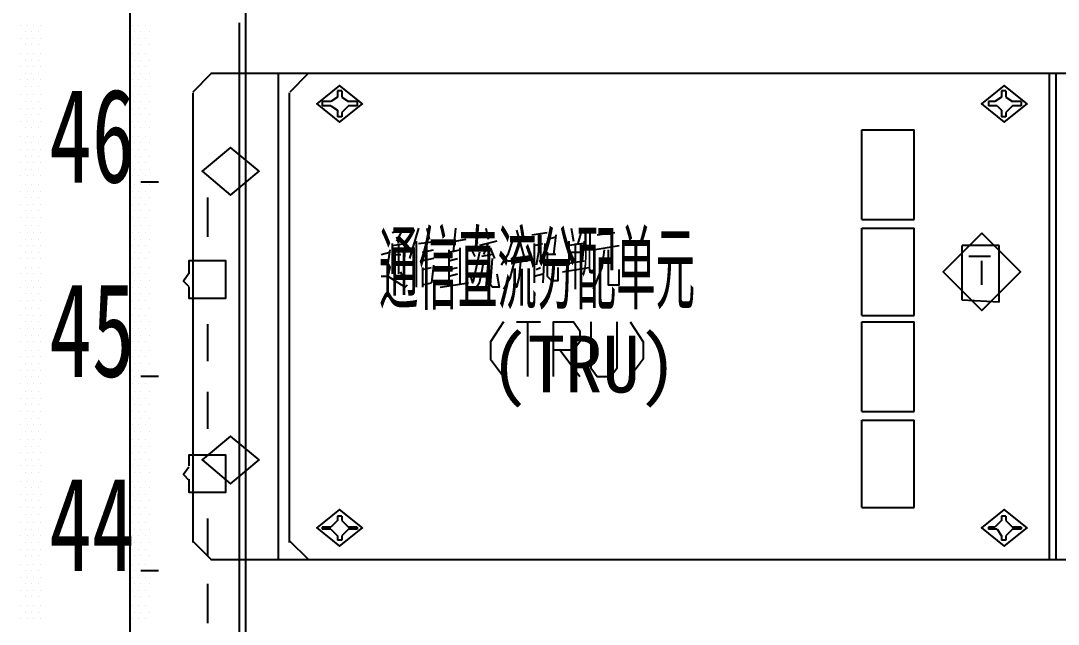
# Model space of a CAD drawing. Header units: metres. Extents: x 17 to 1264, y 17 to 859.
# Drawn here: x 242.1 to 310.5, y 674.1 to 714 of the extents above; entities that cross this region are included whole.
import ezdxf

# ---------------------------------------------------------------- set-up
doc = ezdxf.new("R2010")
doc.units = ezdxf.units.M
for name, color, linetype in [('LINES', 7, 'Continuous'), ('POLYLINES', 4, 'Continuous'), ('TEXTS', 3, 'Continuous')]:
    doc.layers.add(name, color=color, linetype=linetype)

msp = doc.modelspace()

# ---------------------------------------------------------------- linework, layer by layer
at = {"layer": 'LINES'}
for p, q in [((256.89, 128.74), (256.89, 731.23)), ((242.06, 713.66), (242.06, 713.66)), ((242.49, 713.66), (242.49, 713.66)), ((242.92, 713.66), (242.92, 713.66)), ((243.35, 713.66), (243.35, 713.66)), ((249.4, 713.66), (249.4, 713.66)), ((249.83, 713.66), (249.83, 713.66)), ((250.27, 713.66), (250.27, 713.66)), ((242.06, 712.8), (242.06, 712.8)), ((242.35, 713.23), (242.35, 713.23)), ((242.49, 712.8), (242.49, 712.8)), ((242.78, 713.23), (242.78, 713.23)), ((242.92, 712.8), (242.92, 712.8)), ((243.21, 713.23), (243.21, 713.23)), ((243.35, 712.8), (243.35, 712.8)), ((249.4, 712.8), (249.4, 712.8)), ((249.55, 713.23), (249.55, 713.23)), ((249.83, 712.8), (249.83, 712.8)), ((249.98, 713.23), (249.98, 713.23)), ((250.27, 712.8), (250.27, 712.8)), ((250.55, 713.23), (250.55, 713.23)), ((242.35, 712.37), (242.35, 712.37)), ((242.78, 712.37), (242.78, 712.37)), ((243.21, 712.37), (243.21, 712.37)), ((249.55, 712.37), (249.55, 712.37)), ((249.98, 712.37), (249.98, 712.37)), ((250.55, 712.37), (250.55, 712.37)), ((242.06, 711.79), (242.06, 711.79)), ((242.35, 711.36), (242.35, 711.36)), ((242.49, 711.79), (242.49, 711.79)), ((242.78, 711.36), (242.78, 711.36)), ((242.92, 711.79), (242.92, 711.79)), ((243.21, 711.36), (243.21, 711.36)), ((243.35, 711.79), (243.35, 711.79)), ((249.4, 711.79), (249.4, 711.79)), ((249.55, 711.36), (249.55, 711.36)), ((249.83, 711.79), (249.83, 711.79)), ((249.98, 711.36), (249.98, 711.36)), ((250.27, 711.79), (250.27, 711.79)), ((250.55, 711.36), (250.55, 711.36)), ((242.06, 710.93), (242.06, 710.93)), ((242.49, 710.93), (242.49, 710.93)), ((242.92, 710.93), (242.92, 710.93)), ((243.35, 710.93), (243.35, 710.93)), ((249.4, 710.93), (249.4, 710.93)), ((249.83, 710.93), (249.83, 710.93)), ((250.27, 710.93), (250.27, 710.93)), ((242.06, 710.06), (242.06, 710.06)), ((242.35, 710.5), (242.35, 710.5)), ((242.49, 710.06), (242.49, 710.06)), ((242.78, 710.5), (242.78, 710.5)), ((242.92, 710.06), (242.92, 710.06)), ((243.21, 710.5), (243.21, 710.5)), ((243.35, 710.06), (243.35, 710.06)), ((249.4, 710.06), (249.4, 710.06)), ((249.55, 710.5), (249.55, 710.5)), ((249.83, 710.06), (249.83, 710.06)), ((249.98, 710.5), (249.98, 710.5)), ((250.27, 710.06), (250.27, 710.06)), ((250.55, 710.5), (250.55, 710.5)), ((254.59, 710.5), (396.57, 710.5)), ((259.05, 678.38), (259.05, 710.5)), ((309.88, 678.38), (309.88, 710.5)), ((310.31, 678.38), (310.31, 710.5)), ((242.35, 709.63), (242.35, 709.63)), ((242.78, 709.63), (242.78, 709.63)), ((243.21, 709.63), (243.21, 709.63)), ((249.55, 709.63), (249.55, 709.63)), ((249.98, 709.63), (249.98, 709.63)), ((250.55, 709.63), (250.55, 709.63)), ((262.94, 709.34), (262.94, 708.91)), ((263.23, 709.34), (262.94, 709.34)), ((263.23, 709.34), (263.23, 708.91)), ((306.71, 709.34), (306.71, 708.91)), ((307, 709.34), (306.71, 709.34)), ((307, 709.34), (307, 708.91)), ((242.06, 709.06), (242.06, 709.06)), ((242.35, 708.62), (242.35, 708.62)), ((242.49, 709.06), (242.49, 709.06)), ((242.78, 708.62), (242.78, 708.62)), ((242.92, 709.06), (242.92, 709.06)), ((243.21, 708.62), (243.21, 708.62)), ((243.35, 709.06), (243.35, 709.06)), ((249.4, 709.06), (249.4, 709.06)), ((249.55, 708.62), (249.55, 708.62)), ((249.83, 709.06), (249.83, 709.06)), ((249.98, 708.62), (249.98, 708.62)), ((250.27, 709.06), (250.27, 709.06)), ((250.55, 708.62), (250.55, 708.62)), ((253.43, 679.54), (253.43, 709.2)), ((259.77, 679.54), (259.77, 709.2)), ((261.93, 708.62), (261.93, 708.34)), ((262.51, 708.62), (261.93, 708.62)), ((262.94, 708.91), (262.51, 708.62)), ((263.23, 708.91), (263.66, 708.62)), ((264.23, 708.62), (263.66, 708.62)), ((264.23, 708.62), (264.23, 708.34)), ((305.85, 708.62), (305.85, 708.34)), ((306.28, 708.62), (305.85, 708.62)), ((306.71, 708.91), (306.28, 708.62)), ((307, 708.91), (307.43, 708.62)), ((308.01, 708.62), (307.43, 708.62)), ((308.01, 708.62), (308.01, 708.34)), ((242.06, 708.19), (242.06, 708.19)), ((242.49, 708.19), (242.49, 708.19)), ((242.92, 708.19), (242.92, 708.19)), ((243.35, 708.19), (243.35, 708.19)), ((249.4, 708.19), (249.4, 708.19)), ((249.83, 708.19), (249.83, 708.19)), ((250.27, 708.19), (250.27, 708.19)), ((262.51, 708.34), (261.93, 708.34)), ((262.51, 708.34), (262.94, 708.05)), ((262.94, 708.05), (262.94, 707.62)), ((263.66, 708.34), (263.23, 707.9)), ((263.23, 707.9), (263.23, 707.62)), ((264.23, 708.34), (263.66, 708.34)), ((306.43, 708.34), (305.85, 708.34)), ((306.43, 708.34), (306.71, 708.05)), ((306.71, 708.05), (306.71, 707.62)), ((307.43, 708.34), (307, 707.9)), ((307, 707.9), (307, 707.62)), ((308.01, 708.34), (307.43, 708.34)), ((242.06, 707.33), (242.06, 707.33)), ((242.35, 707.76), (242.35, 707.76)), ((242.49, 707.33), (242.49, 707.33)), ((242.78, 707.76), (242.78, 707.76)), ((242.92, 707.33), (242.92, 707.33)), ((243.21, 707.76), (243.21, 707.76)), ((243.35, 707.33), (243.35, 707.33)), ((249.4, 707.33), (249.4, 707.33)), ((249.55, 707.76), (249.55, 707.76)), ((249.83, 707.33), (249.83, 707.33)), ((249.98, 707.76), (249.98, 707.76)), ((250.27, 707.33), (250.27, 707.33)), ((250.55, 707.76), (250.55, 707.76)), ((263.23, 707.62), (262.94, 707.62)), ((307, 707.62), (306.71, 707.62)), ((242.35, 706.9), (242.35, 706.9)), ((242.78, 706.9), (242.78, 706.9)), ((243.21, 706.9), (243.21, 706.9)), ((249.55, 706.9), (249.55, 706.9)), ((249.98, 706.9), (249.98, 706.9)), ((250.55, 706.9), (250.55, 706.9)), ((297.5, 706.75), (300.95, 706.75)), ((297.5, 700.85), (297.5, 706.75)), ((300.95, 700.85), (300.95, 706.75)), ((242.06, 706.32), (242.06, 706.32)), ((242.35, 705.89), (242.35, 705.89)), ((242.49, 706.32), (242.49, 706.32)), ((242.78, 705.89), (242.78, 705.89)), ((242.92, 706.32), (242.92, 706.32)), ((243.21, 705.89), (243.21, 705.89)), ((243.35, 706.32), (243.35, 706.32)), ((249.4, 706.32), (249.4, 706.32)), ((249.55, 705.89), (249.55, 705.89)), ((249.83, 706.32), (249.83, 706.32)), ((249.98, 705.89), (249.98, 705.89)), ((250.27, 706.32), (250.27, 706.32)), ((250.55, 705.89), (250.55, 705.89)), ((242.06, 705.46), (242.06, 705.46)), ((242.49, 705.46), (242.49, 705.46)), ((242.92, 705.46), (242.92, 705.46)), ((243.35, 705.46), (243.35, 705.46)), ((249.4, 705.46), (249.4, 705.46)), ((249.83, 705.46), (249.83, 705.46)), ((250.27, 705.46), (250.27, 705.46)), ((242.06, 704.59), (242.06, 704.59)), ((242.35, 705.02), (242.35, 705.02)), ((242.49, 704.59), (242.49, 704.59)), ((242.78, 705.02), (242.78, 705.02)), ((242.92, 704.59), (242.92, 704.59)), ((243.21, 705.02), (243.21, 705.02)), ((243.35, 704.59), (243.35, 704.59)), ((249.4, 704.59), (249.4, 704.59)), ((249.55, 705.02), (249.55, 705.02)), ((249.83, 704.59), (249.83, 704.59)), ((249.98, 705.02), (249.98, 705.02)), ((250.27, 704.59), (250.27, 704.59)), ((250.55, 705.02), (250.55, 705.02)), ((242.35, 704.16), (242.35, 704.16)), ((242.78, 704.16), (242.78, 704.16)), ((243.21, 704.16), (243.21, 704.16)), ((249.55, 704.16), (249.55, 704.16)), ((249.98, 704.16), (249.98, 704.16)), ((250.55, 704.16), (250.55, 704.16)), ((242.06, 703.73), (242.06, 703.73)), ((242.35, 703.15), (242.35, 703.15)), ((242.49, 703.73), (242.49, 703.73)), ((242.78, 703.15), (242.78, 703.15)), ((242.92, 703.73), (242.92, 703.73)), ((243.21, 703.15), (243.21, 703.15)), ((243.35, 703.73), (243.35, 703.73)), ((249.4, 703.73), (249.4, 703.73)), ((249.55, 703.15), (249.55, 703.15)), ((249.83, 703.73), (249.83, 703.73)), ((251.13, 703.3), (249.98, 703.3)), ((249.98, 703.15), (249.98, 703.15)), ((250.27, 703.73), (250.27, 703.73)), ((250.55, 703.15), (250.55, 703.15)), ((242.06, 702.72), (242.06, 702.72)), ((242.49, 702.72), (242.49, 702.72)), ((242.92, 702.72), (242.92, 702.72)), ((243.35, 702.72), (243.35, 702.72)), ((249.4, 702.72), (249.4, 702.72)), ((249.83, 702.72), (249.83, 702.72)), ((250.27, 702.72), (250.27, 702.72)), ((242.06, 701.86), (242.06, 701.86)), ((242.35, 702.29), (242.35, 702.29)), ((242.49, 701.86), (242.49, 701.86)), ((242.78, 702.29), (242.78, 702.29)), ((242.92, 701.86), (242.92, 701.86)), ((243.21, 702.29), (243.21, 702.29)), ((243.35, 701.86), (243.35, 701.86)), ((249.4, 701.86), (249.4, 701.86)), ((249.55, 702.29), (249.55, 702.29)), ((249.83, 701.86), (249.83, 701.86)), ((249.98, 702.29), (249.98, 702.29)), ((250.27, 701.86), (250.27, 701.86)), ((250.55, 702.29), (250.55, 702.29)), ((254.37, 702.29), (254.37, 699.7)), ((242.35, 701.42), (242.35, 701.42)), ((242.78, 701.42), (242.78, 701.42)), ((243.21, 701.42), (243.21, 701.42)), ((249.55, 701.42), (249.55, 701.42)), ((249.98, 701.42), (249.98, 701.42)), ((250.55, 701.42), (250.55, 701.42)), ((242.06, 700.99), (242.06, 700.99)), ((242.35, 700.42), (242.35, 700.42)), ((242.49, 700.99), (242.49, 700.99)), ((242.78, 700.42), (242.78, 700.42)), ((242.92, 700.99), (242.92, 700.99)), ((243.21, 700.42), (243.21, 700.42)), ((243.35, 700.99), (243.35, 700.99)), ((249.4, 700.99), (249.4, 700.99)), ((249.55, 700.42), (249.55, 700.42)), ((249.83, 700.99), (249.83, 700.99)), ((249.98, 700.42), (249.98, 700.42)), ((250.27, 700.99), (250.27, 700.99)), ((250.55, 700.42), (250.55, 700.42)), ((297.5, 700.85), (300.95, 700.85)), ((242.06, 699.98), (242.06, 699.98)), ((242.49, 699.98), (242.49, 699.98)), ((242.92, 699.98), (242.92, 699.98)), ((243.35, 699.98), (243.35, 699.98)), ((249.4, 699.98), (249.4, 699.98)), ((249.83, 699.98), (249.83, 699.98)), ((250.27, 699.98), (250.27, 699.98)), ((266.11, 699.84), (266.25, 699.26)), ((266.54, 699.98), (267.11, 700.13)), ((267.26, 700.27), (266.83, 699.41)), ((266.83, 699.7), (266.97, 699.26)), ((268.27, 700.27), (267.69, 698.26)), ((268.84, 700.27), (268.99, 699.55)), ((270.71, 700.27), (270.57, 698.69)), ((272.01, 699.84), (272.15, 699.26)), ((272.73, 700.27), (272.87, 699.55)), ((274.75, 700.13), (275.03, 699.12)), ((275.75, 699.84), (276.76, 699.98)), ((276.33, 699.84), (276.33, 698.11)), ((276.76, 699.55), (277.34, 699.7)), ((277.34, 699.84), (277.19, 698.54)), ((278.35, 700.27), (278.49, 699.41)), ((279.07, 700.27), (278.78, 699.26)), ((280.07, 699.84), (281.23, 699.98)), ((297.5, 700.27), (300.95, 700.27)), ((297.5, 694.51), (297.5, 700.27)), ((300.95, 694.51), (300.95, 700.27)), ((242.06, 699.12), (242.06, 699.12)), ((242.35, 699.55), (242.35, 699.55)), ((242.49, 699.12), (242.49, 699.12)), ((242.78, 699.55), (242.78, 699.55)), ((242.92, 699.12), (242.92, 699.12)), ((243.21, 699.55), (243.21, 699.55)), ((243.35, 699.12), (243.35, 699.12)), ((249.4, 699.12), (249.4, 699.12)), ((249.55, 699.55), (249.55, 699.55)), ((249.83, 699.12), (249.83, 699.12)), ((249.98, 699.55), (249.98, 699.55)), ((250.27, 699.12), (250.27, 699.12)), ((250.55, 699.55), (250.55, 699.55)), ((266.54, 699.12), (267.4, 699.26)), ((266.54, 699.26), (266.54, 697.25)), ((266.97, 699.12), (266.97, 697.25)), ((268.12, 699.41), (268.12, 696.38)), ((268.27, 699.26), (269.56, 699.41)), ((269.85, 699.26), (271.43, 699.55)), ((273.45, 699.41), (272.3, 699.12)), ((272.59, 698.54), (272.87, 699.26)), ((275.9, 699.12), (276.47, 699.26)), ((275.9, 699.26), (275.9, 696.67)), ((276.62, 699.26), (276.47, 696.67)), ((278.2, 699.41), (278.2, 697.82)), ((279.21, 699.26), (278.2, 699.12)), ((278.63, 696.24), (278.63, 699.26)), ((279.21, 699.41), (279.07, 698.11)), ((279.79, 698.83), (281.51, 699.12)), ((306.57, 699.12), (304.12, 699.12)), ((304.12, 695.52), (304.12, 699.12)), ((306.57, 695.38), (306.57, 699.12)), ((242.35, 698.69), (242.35, 698.69)), ((242.78, 698.69), (242.78, 698.69)), ((243.21, 698.69), (243.21, 698.69)), ((249.55, 698.69), (249.55, 698.69)), ((249.98, 698.69), (249.98, 698.69)), ((250.55, 698.69), (250.55, 698.69)), ((265.82, 698.54), (266.39, 698.69)), ((266.68, 698.54), (267.11, 698.54)), ((268.55, 698.69), (269.27, 698.83)), ((270.28, 698.69), (271, 698.83)), ((270.28, 698.83), (270.28, 696.53)), ((271, 698.98), (271, 696.53)), ((272.01, 698.4), (271.72, 698.98)), ((273.16, 698.54), (272.44, 698.4)), ((273.31, 698.26), (273.02, 698.98)), ((277.34, 698.54), (276.76, 698.54)), ((278.35, 698.69), (279.07, 698.69)), ((305.99, 698.4), (304.55, 698.4)), ((242.06, 698.26), (242.06, 698.26)), ((242.35, 697.68), (242.35, 697.68)), ((242.49, 698.26), (242.49, 698.26)), ((242.78, 697.68), (242.78, 697.68)), ((242.92, 698.26), (242.92, 698.26)), ((243.21, 697.68), (243.21, 697.68)), ((243.35, 698.26), (243.35, 698.26)), ((249.4, 698.26), (249.4, 698.26)), ((249.55, 697.68), (249.55, 697.68)), ((249.83, 698.26), (249.83, 698.26)), ((249.98, 697.68), (249.98, 697.68)), ((250.27, 698.26), (250.27, 698.26)), ((250.55, 697.68), (250.55, 697.68)), ((266.68, 697.97), (267.11, 697.97)), ((269.27, 698.26), (268.55, 698.11)), ((268.55, 697.68), (268.55, 696.38)), ((268.55, 697.54), (269.13, 697.68)), ((269.27, 697.82), (269.13, 696.67)), ((270.28, 698.11), (270.86, 698.26)), ((270.28, 697.54), (270.86, 697.68)), ((272.87, 698.11), (272.73, 696.38)), ((274.17, 698.11), (275.03, 698.11)), ((275.03, 698.26), (274.89, 696.96)), ((276.04, 697.54), (276.33, 697.68)), ((276.33, 698.11), (276.47, 698.11)), ((277.77, 697.39), (279.5, 697.68)), ((278.2, 697.97), (279.21, 698.11)), ((305.42, 696.53), (305.42, 698.11)), ((242.06, 697.25), (242.06, 697.25)), ((242.49, 697.25), (242.49, 697.25)), ((242.92, 697.25), (242.92, 697.25)), ((243.35, 697.25), (243.35, 697.25)), ((249.4, 697.25), (249.4, 697.25)), ((249.83, 697.25), (249.83, 697.25)), ((250.27, 697.25), (250.27, 697.25)), ((270.28, 697.1), (270.86, 697.25)), ((275.9, 697.1), (276.47, 697.25)), ((242.06, 696.38), (242.06, 696.38)), ((242.35, 696.82), (242.35, 696.82)), ((242.49, 696.38), (242.49, 696.38)), ((242.78, 696.82), (242.78, 696.82)), ((242.92, 696.38), (242.92, 696.38)), ((243.21, 696.82), (243.21, 696.82)), ((243.35, 696.38), (243.35, 696.38)), ((249.4, 696.38), (249.4, 696.38)), ((249.55, 696.82), (249.55, 696.82)), ((249.83, 696.38), (249.83, 696.38)), ((249.98, 696.82), (249.98, 696.82)), ((250.27, 696.38), (250.27, 696.38)), ((250.55, 696.82), (250.55, 696.82)), ((267.4, 696.38), (267.55, 696.53)), ((268.55, 696.53), (269.13, 696.67)), ((269.71, 696.38), (271.58, 696.67)), ((272.3, 696.67), (272.01, 696.24)), ((242.35, 695.95), (242.35, 695.95)), ((242.78, 695.95), (242.78, 695.95)), ((243.21, 695.95), (243.21, 695.95)), ((249.55, 695.95), (249.55, 695.95)), ((249.98, 695.95), (249.98, 695.95)), ((250.55, 695.95), (250.55, 695.95)), ((242.06, 695.52), (242.06, 695.52)), ((242.35, 694.94), (242.35, 694.94)), ((242.49, 695.52), (242.49, 695.52)), ((242.78, 694.94), (242.78, 694.94)), ((242.92, 695.52), (242.92, 695.52)), ((243.21, 694.94), (243.21, 694.94)), ((243.35, 695.52), (243.35, 695.52)), ((249.4, 695.52), (249.4, 695.52)), ((249.55, 694.94), (249.55, 694.94)), ((249.83, 695.52), (249.83, 695.52)), ((249.98, 694.94), (249.98, 694.94)), ((250.27, 695.52), (250.27, 695.52)), ((250.55, 694.94), (250.55, 694.94)), ((306.57, 695.38), (304.12, 695.52)), ((242.06, 694.51), (242.06, 694.51)), ((242.49, 694.51), (242.49, 694.51)), ((242.92, 694.51), (242.92, 694.51)), ((243.35, 694.51), (243.35, 694.51)), ((249.4, 694.51), (249.4, 694.51)), ((249.83, 694.51), (249.83, 694.51)), ((250.27, 694.51), (250.27, 694.51)), ((297.5, 694.51), (300.95, 694.51)), ((242.06, 693.65), (242.06, 693.65)), ((242.35, 694.08), (242.35, 694.08)), ((242.49, 693.65), (242.49, 693.65)), ((242.78, 694.08), (242.78, 694.08)), ((242.92, 693.65), (242.92, 693.65)), ((243.21, 694.08), (243.21, 694.08)), ((243.35, 693.65), (243.35, 693.65)), ((249.4, 693.65), (249.4, 693.65)), ((249.55, 694.08), (249.55, 694.08)), ((249.83, 693.65), (249.83, 693.65)), ((249.98, 694.08), (249.98, 694.08)), ((250.27, 693.65), (250.27, 693.65)), ((250.55, 694.08), (250.55, 694.08)), ((254.37, 693.94), (254.37, 691.49)), ((274.75, 694.08), (276.33, 694.08)), ((275.47, 694.08), (275.47, 690.48)), ((297.5, 694.08), (300.95, 694.08)), ((297.5, 688.18), (297.5, 694.08)), ((300.95, 688.18), (300.95, 694.08)), ((242.35, 693.22), (242.35, 693.22)), ((242.78, 693.22), (242.78, 693.22)), ((243.21, 693.22), (243.21, 693.22)), ((249.55, 693.22), (249.55, 693.22)), ((249.98, 693.22), (249.98, 693.22)), ((250.55, 693.22), (250.55, 693.22)), ((242.06, 692.78), (242.06, 692.78)), ((242.35, 692.21), (242.35, 692.21)), ((242.49, 692.78), (242.49, 692.78)), ((242.78, 692.21), (242.78, 692.21)), ((242.92, 692.78), (242.92, 692.78)), ((243.21, 692.21), (243.21, 692.21)), ((243.35, 692.78), (243.35, 692.78)), ((249.4, 692.78), (249.4, 692.78)), ((249.55, 692.21), (249.55, 692.21)), ((249.83, 692.78), (249.83, 692.78)), ((249.98, 692.21), (249.98, 692.21)), ((250.27, 692.78), (250.27, 692.78)), ((250.55, 692.21), (250.55, 692.21)), ((277.63, 692.21), (278.92, 690.48)), ((242.06, 691.78), (242.06, 691.78)), ((242.49, 691.78), (242.49, 691.78)), ((242.92, 691.78), (242.92, 691.78)), ((243.35, 691.78), (243.35, 691.78)), ((249.4, 691.78), (249.4, 691.78)), ((249.83, 691.78), (249.83, 691.78)), ((250.27, 691.78), (250.27, 691.78)), ((242.06, 690.91), (242.06, 690.91)), ((242.35, 691.34), (242.35, 691.34)), ((242.49, 690.91), (242.49, 690.91)), ((242.78, 691.34), (242.78, 691.34)), ((242.92, 690.91), (242.92, 690.91)), ((243.21, 691.34), (243.21, 691.34)), ((243.35, 690.91), (243.35, 690.91)), ((249.4, 690.91), (249.4, 690.91)), ((249.55, 691.34), (249.55, 691.34)), ((249.83, 690.91), (249.83, 690.91)), ((249.98, 691.34), (249.98, 691.34)), ((250.27, 690.91), (250.27, 690.91)), ((250.55, 691.34), (250.55, 691.34)), ((242.35, 690.48), (242.35, 690.48)), ((242.78, 690.48), (242.78, 690.48)), ((243.21, 690.48), (243.21, 690.48)), ((249.55, 690.48), (249.55, 690.48)), ((249.98, 690.48), (249.98, 690.48)), ((251.13, 690.48), (249.98, 690.48)), ((250.55, 690.48), (250.55, 690.48)), ((242.06, 690.05), (242.06, 690.05)), ((242.35, 689.47), (242.35, 689.47)), ((242.49, 690.05), (242.49, 690.05)), ((242.78, 689.47), (242.78, 689.47)), ((242.92, 690.05), (242.92, 690.05)), ((243.21, 689.47), (243.21, 689.47)), ((243.35, 690.05), (243.35, 690.05)), ((249.4, 690.05), (249.4, 690.05)), ((249.55, 689.47), (249.55, 689.47)), ((249.83, 690.05), (249.83, 690.05)), ((249.98, 689.47), (249.98, 689.47)), ((250.27, 690.05), (250.27, 690.05)), ((250.55, 689.47), (250.55, 689.47)), ((254.37, 689.47), (254.37, 687.02)), ((242.06, 689.04), (242.06, 689.04)), ((242.49, 689.04), (242.49, 689.04)), ((242.92, 689.04), (242.92, 689.04)), ((243.35, 689.04), (243.35, 689.04)), ((249.4, 689.04), (249.4, 689.04)), ((249.83, 689.04), (249.83, 689.04)), ((250.27, 689.04), (250.27, 689.04)), ((242.06, 688.18), (242.06, 688.18)), ((242.35, 688.61), (242.35, 688.61)), ((242.49, 688.18), (242.49, 688.18)), ((242.78, 688.61), (242.78, 688.61)), ((242.92, 688.18), (242.92, 688.18)), ((243.21, 688.61), (243.21, 688.61)), ((243.35, 688.18), (243.35, 688.18)), ((249.4, 688.18), (249.4, 688.18)), ((249.55, 688.61), (249.55, 688.61)), ((249.83, 688.18), (249.83, 688.18)), ((249.98, 688.61), (249.98, 688.61)), ((250.27, 688.18), (250.27, 688.18)), ((250.55, 688.61), (250.55, 688.61)), ((297.5, 688.18), (300.95, 688.18)), ((242.35, 687.74), (242.35, 687.74)), ((242.78, 687.74), (242.78, 687.74)), ((243.21, 687.74), (243.21, 687.74)), ((249.55, 687.74), (249.55, 687.74)), ((249.98, 687.74), (249.98, 687.74)), ((250.55, 687.74), (250.55, 687.74)), ((297.5, 687.6), (300.95, 687.6)), ((297.5, 681.84), (297.5, 687.6)), ((300.95, 681.84), (300.95, 687.6)), ((242.06, 687.31), (242.06, 687.31)), ((242.35, 686.88), (242.35, 686.88)), ((242.49, 687.31), (242.49, 687.31)), ((242.78, 686.88), (242.78, 686.88)), ((242.92, 687.31), (242.92, 687.31)), ((243.21, 686.88), (243.21, 686.88)), ((243.35, 687.31), (243.35, 687.31)), ((249.4, 687.31), (249.4, 687.31)), ((249.55, 686.88), (249.55, 686.88)), ((249.83, 687.31), (249.83, 687.31)), ((249.98, 686.88), (249.98, 686.88)), ((250.27, 687.31), (250.27, 687.31)), ((250.55, 686.88), (250.55, 686.88)), ((242.06, 686.3), (242.06, 686.3)), ((242.49, 686.3), (242.49, 686.3)), ((242.92, 686.3), (242.92, 686.3)), ((243.35, 686.3), (243.35, 686.3)), ((249.4, 686.3), (249.4, 686.3)), ((249.83, 686.3), (249.83, 686.3)), ((250.27, 686.3), (250.27, 686.3)), ((242.06, 685.44), (242.06, 685.44)), ((242.35, 685.87), (242.35, 685.87)), ((242.49, 685.44), (242.49, 685.44)), ((242.78, 685.87), (242.78, 685.87)), ((242.92, 685.44), (242.92, 685.44)), ((243.21, 685.87), (243.21, 685.87)), ((243.35, 685.44), (243.35, 685.44)), ((249.4, 685.44), (249.4, 685.44)), ((249.55, 685.87), (249.55, 685.87)), ((249.83, 685.44), (249.83, 685.44)), ((249.98, 685.87), (249.98, 685.87)), ((250.27, 685.44), (250.27, 685.44)), ((250.55, 685.87), (250.55, 685.87)), ((242.35, 685.01), (242.35, 685.01)), ((242.78, 685.01), (242.78, 685.01)), ((243.21, 685.01), (243.21, 685.01)), ((249.55, 685.01), (249.55, 685.01)), ((249.98, 685.01), (249.98, 685.01)), ((250.55, 685.01), (250.55, 685.01)), ((242.06, 684.58), (242.06, 684.58)), ((242.35, 684.14), (242.35, 684.14)), ((242.49, 684.58), (242.49, 684.58)), ((242.78, 684.14), (242.78, 684.14)), ((242.92, 684.58), (242.92, 684.58)), ((243.21, 684.14), (243.21, 684.14)), ((243.35, 684.58), (243.35, 684.58)), ((249.4, 684.58), (249.4, 684.58)), ((249.55, 684.14), (249.55, 684.14)), ((249.83, 684.58), (249.83, 684.58)), ((249.98, 684.14), (249.98, 684.14)), ((250.27, 684.58), (250.27, 684.58)), ((250.55, 684.14), (250.55, 684.14)), ((242.06, 683.57), (242.06, 683.57)), ((242.49, 683.57), (242.49, 683.57)), ((242.92, 683.57), (242.92, 683.57)), ((243.35, 683.57), (243.35, 683.57)), ((249.4, 683.57), (249.4, 683.57)), ((249.83, 683.57), (249.83, 683.57)), ((250.27, 683.57), (250.27, 683.57)), ((242.06, 682.7), (242.06, 682.7)), ((242.35, 683.14), (242.35, 683.14)), ((242.49, 682.7), (242.49, 682.7)), ((242.78, 683.14), (242.78, 683.14)), ((242.92, 682.7), (242.92, 682.7)), ((243.21, 683.14), (243.21, 683.14)), ((243.35, 682.7), (243.35, 682.7)), ((249.4, 682.7), (249.4, 682.7)), ((249.55, 683.14), (249.55, 683.14)), ((249.83, 682.7), (249.83, 682.7)), ((249.98, 683.14), (249.98, 683.14)), ((250.27, 682.7), (250.27, 682.7)), ((250.55, 683.14), (250.55, 683.14)), ((242.35, 682.27), (242.35, 682.27)), ((242.78, 682.27), (242.78, 682.27)), ((243.21, 682.27), (243.21, 682.27)), ((249.55, 682.27), (249.55, 682.27)), ((249.98, 682.27), (249.98, 682.27)), ((250.55, 682.27), (250.55, 682.27)), ((242.06, 681.84), (242.06, 681.84)), ((242.35, 681.41), (242.35, 681.41)), ((242.49, 681.84), (242.49, 681.84)), ((242.78, 681.41), (242.78, 681.41)), ((242.92, 681.84), (242.92, 681.84)), ((243.21, 681.41), (243.21, 681.41)), ((243.35, 681.84), (243.35, 681.84)), ((249.4, 681.84), (249.4, 681.84)), ((249.55, 681.41), (249.55, 681.41)), ((249.83, 681.84), (249.83, 681.84)), ((249.98, 681.41), (249.98, 681.41)), ((250.27, 681.84), (250.27, 681.84)), ((250.55, 681.41), (250.55, 681.41)), ((262.94, 681.26), (262.94, 680.98)), ((263.23, 681.26), (262.94, 681.26)), ((263.23, 681.26), (263.23, 680.98)), ((297.5, 681.84), (300.95, 681.84)), ((306.71, 681.26), (306.71, 680.98)), ((307, 681.26), (306.71, 681.26)), ((307, 681.26), (307, 680.98)), ((242.06, 680.83), (242.06, 680.83)), ((242.49, 680.83), (242.49, 680.83)), ((242.92, 680.83), (242.92, 680.83)), ((243.35, 680.83), (243.35, 680.83)), ((249.4, 680.83), (249.4, 680.83)), ((249.83, 680.83), (249.83, 680.83)), ((250.27, 680.83), (250.27, 680.83)), ((254.37, 681.12), (254.37, 678.67)), ((261.93, 680.54), (261.93, 680.4)), ((262.51, 680.54), (261.93, 680.54)), ((262.94, 680.98), (262.51, 680.54)), ((263.23, 680.98), (263.66, 680.54)), ((264.23, 680.54), (263.66, 680.54)), ((264.23, 680.54), (264.23, 680.4)), ((305.85, 680.54), (305.85, 680.4)), ((306.28, 680.54), (305.85, 680.54)), ((306.71, 680.98), (306.28, 680.54)), ((307, 680.98), (307.43, 680.54)), ((308.01, 680.54), (307.43, 680.54)), ((308.01, 680.54), (308.01, 680.4)), ((242.06, 679.97), (242.06, 679.97)), ((242.35, 680.4), (242.35, 680.4)), ((242.49, 679.97), (242.49, 679.97)), ((242.78, 680.4), (242.78, 680.4)), ((242.92, 679.97), (242.92, 679.97)), ((243.21, 680.4), (243.21, 680.4)), ((243.35, 679.97), (243.35, 679.97)), ((249.4, 679.97), (249.4, 679.97)), ((249.55, 680.4), (249.55, 680.4)), ((249.83, 679.97), (249.83, 679.97)), ((249.98, 680.4), (249.98, 680.4)), ((250.27, 679.97), (250.27, 679.97)), ((250.55, 680.4), (250.55, 680.4)), ((262.51, 680.4), (261.93, 680.4)), ((262.51, 680.4), (262.94, 679.97)), ((262.94, 679.97), (262.94, 679.68)), ((263.66, 680.4), (263.23, 679.97)), ((263.23, 679.97), (263.23, 679.68)), ((264.23, 680.4), (263.66, 680.4)), ((306.43, 680.4), (305.85, 680.4)), ((306.43, 680.4), (306.71, 679.97)), ((306.71, 679.97), (306.71, 679.68)), ((307.43, 680.4), (307, 679.97)), ((307, 679.97), (307, 679.68)), ((308.01, 680.4), (307.43, 680.4)), ((242.35, 679.54), (242.35, 679.54)), ((242.78, 679.54), (242.78, 679.54)), ((243.21, 679.54), (243.21, 679.54)), ((249.55, 679.54), (249.55, 679.54)), ((249.98, 679.54), (249.98, 679.54)), ((250.55, 679.54), (250.55, 679.54)), ((263.23, 679.68), (262.94, 679.68)), ((307, 679.68), (306.71, 679.68)), ((242.06, 679.1), (242.06, 679.1)), ((242.35, 678.67), (242.35, 678.67)), ((242.49, 679.1), (242.49, 679.1)), ((242.78, 678.67), (242.78, 678.67)), ((242.92, 679.1), (242.92, 679.1)), ((243.21, 678.67), (243.21, 678.67)), ((243.35, 679.1), (243.35, 679.1)), ((249.4, 679.1), (249.4, 679.1)), ((249.55, 678.67), (249.55, 678.67)), ((249.83, 679.1), (249.83, 679.1)), ((249.98, 678.67), (249.98, 678.67)), ((250.27, 679.1), (250.27, 679.1)), ((250.55, 678.67), (250.55, 678.67)), ((242.06, 678.1), (242.06, 678.1)), ((242.49, 678.1), (242.49, 678.1)), ((242.92, 678.1), (242.92, 678.1)), ((243.35, 678.1), (243.35, 678.1)), ((249.4, 678.1), (249.4, 678.1)), ((249.83, 678.1), (249.83, 678.1)), ((250.27, 678.1), (250.27, 678.1)), ((396.57, 678.38), (254.59, 678.38)), ((242.06, 677.23), (242.06, 677.23)), ((242.35, 677.66), (242.35, 677.66)), ((242.49, 677.23), (242.49, 677.23)), ((242.78, 677.66), (242.78, 677.66)), ((242.92, 677.23), (242.92, 677.23)), ((243.21, 677.66), (243.21, 677.66)), ((243.35, 677.23), (243.35, 677.23)), ((249.4, 677.23), (249.4, 677.23)), ((249.55, 677.66), (249.55, 677.66)), ((249.83, 677.23), (249.83, 677.23)), ((249.98, 677.66), (249.98, 677.66)), ((251.13, 677.66), (249.98, 677.66)), ((250.27, 677.23), (250.27, 677.23)), ((250.55, 677.66), (250.55, 677.66)), ((242.35, 676.8), (242.35, 676.8)), ((242.78, 676.8), (242.78, 676.8)), ((243.21, 676.8), (243.21, 676.8)), ((249.55, 676.8), (249.55, 676.8)), ((249.98, 676.8), (249.98, 676.8)), ((250.55, 676.8), (250.55, 676.8)), ((254.37, 676.8), (254.37, 674.21)), ((242.06, 676.37), (242.06, 676.37)), ((242.35, 675.94), (242.35, 675.94)), ((242.49, 676.37), (242.49, 676.37)), ((242.78, 675.94), (242.78, 675.94)), ((242.92, 676.37), (242.92, 676.37)), ((243.21, 675.94), (243.21, 675.94)), ((243.35, 676.37), (243.35, 676.37)), ((249.4, 676.37), (249.4, 676.37)), ((249.55, 675.94), (249.55, 675.94)), ((249.83, 676.37), (249.83, 676.37)), ((249.98, 675.94), (249.98, 675.94)), ((250.27, 676.37), (250.27, 676.37)), ((250.55, 675.94), (250.55, 675.94)), ((242.06, 675.36), (242.06, 675.36)), ((242.49, 675.36), (242.49, 675.36)), ((242.92, 675.36), (242.92, 675.36)), ((243.35, 675.36), (243.35, 675.36)), ((249.4, 675.36), (249.4, 675.36)), ((249.83, 675.36), (249.83, 675.36)), ((250.27, 675.36), (250.27, 675.36)), ((242.06, 674.5), (242.06, 674.5)), ((242.35, 674.93), (242.35, 674.93)), ((242.49, 674.5), (242.49, 674.5)), ((242.78, 674.93), (242.78, 674.93)), ((242.92, 674.5), (242.92, 674.5)), ((243.21, 674.93), (243.21, 674.93)), ((243.35, 674.5), (243.35, 674.5)), ((249.4, 674.5), (249.4, 674.5)), ((249.55, 674.93), (249.55, 674.93)), ((249.83, 674.5), (249.83, 674.5)), ((249.98, 674.93), (249.98, 674.93)), ((250.27, 674.5), (250.27, 674.5)), ((250.55, 674.93), (250.55, 674.93))]:
    msp.add_line(p, q, dxfattribs=at)
at = {"layer": 'POLYLINES'}
for points in [[(249.26, 731.23), (249.26, 587.66), (249.26, 128.74)], [(256.46, 713.81), (256.46, 573.12), (256.46, 128.74)], [(254.6, 710.45), (253.41, 709.25)], [(260.99, 710.45), (259.79, 709.25)], [(264.58, 708.47), (263.08, 709.69), (261.58, 708.47), (263.08, 707.26), (264.58, 708.47), (264.58, 708.47)], [(308.4, 708.47), (306.9, 709.69), (305.4, 708.47), (306.9, 707.26), (308.4, 708.47), (308.4, 708.47)], [(257.78, 704.02), (255.89, 705.6), (254.01, 704.02), (255.89, 702.45), (257.78, 704.02), (257.78, 704.02)], [(276.19, 699.84), (276.19, 698.69), (276.04, 697.82)], [(305.42, 699.94), (302.87, 697.39), (305.42, 694.84), (307.97, 697.39), (305.42, 699.94), (305.42, 699.94)], [(267.4, 699.41), (267.26, 696.96), (267.11, 697.39)], [(274.46, 699.41), (274.17, 698.54), (273.74, 697.82)], [(275.03, 699.12), (275.32, 698.11), (275.47, 698.11)], [(266.39, 698.83), (266.25, 697.97), (266.39, 697.68), (266.25, 697.1)], [(272.3, 698.69), (271.87, 696.67), (271.72, 697.1)], [(276.76, 698.69), (276.76, 697.1), (277.05, 696.82)], [(280.51, 698.83), (280.36, 697.68), (279.79, 696.24)], [(280.79, 698.83), (280.79, 696.53), (280.94, 696.53), (281.51, 696.53), (281.51, 697.54)], [(253.15, 696.38), (253.15, 695.66), (255.59, 695.66), (255.59, 698.11), (253.15, 698.11), (253.15, 697.25)], [(272.3, 696.67), (272.44, 697.25), (272.59, 698.11)], [(273.45, 697.25), (273.59, 696.38), (273.16, 696.38), (273.02, 696.53), (273.16, 698.26)], [(274.6, 698.11), (274.31, 696.96), (273.88, 696.24)], [(277.05, 696.82), (277.48, 696.82), (277.48, 697.68)], [(253.14, 697.28), (252.79, 696.77), (253.14, 696.42)], [(265.82, 697.1), (266.25, 697.1), (267.4, 696.38)], [(274.89, 696.96), (274.75, 696.38), (274.6, 696.82)], [(273.88, 694.08), (273.02, 692.78), (273.02, 691.63), (273.88, 690.48)], [(277.19, 690.48), (277.19, 694.08), (278.49, 694.08), (278.92, 693.5), (278.92, 692.78), (278.49, 692.21), (277.19, 692.21)], [(279.64, 694.08), (279.64, 691.06), (280.07, 690.48), (280.94, 690.48), (281.37, 691.06), (281.37, 694.08)], [(282.23, 694.08), (283.1, 692.78), (283.1, 691.63), (282.23, 690.48)], [(257.78, 684.98), (255.89, 686.55), (254.01, 684.98), (255.89, 683.41), (257.78, 684.98), (257.78, 684.98)], [(253.15, 683.71), (253.15, 682.85), (255.59, 682.85), (255.59, 685.3), (253.15, 685.3), (253.15, 684.58)], [(253.14, 684.51), (252.79, 684.01), (253.14, 683.65)], [(264.58, 680.5), (263.08, 681.71), (261.58, 680.5), (263.08, 679.28), (264.58, 680.5), (264.58, 680.5)], [(308.4, 680.5), (306.9, 681.71), (305.4, 680.5), (306.9, 679.28), (308.4, 680.5), (308.4, 680.5)], [(253.4, 679.62), (254.59, 678.42), (254.59, 678.42)], [(259.78, 679.64), (260.98, 678.45), (260.98, 678.45)]]:
    msp.add_lwpolyline(points, dxfattribs=at)

# ---------------------------------------------------------------- texts
at = {"layer": 'TEXTS'}
for s, height, width, p in [('46', 6.21, 0.666667, (243.93, 703.28)), ('通信直流分配单元', 4.5, 0.4454, (265.67, 695.39)), ('45', 6.21, 0.666667, (243.93, 690.46)), ('(TRU)', 3.75, 0.964965, (273.02, 689.43)), ('44', 6.21, 0.666667, (243.93, 677.65))]:
    msp.add_text(s, height=height, dxfattribs=dict(at, width=width)).set_placement(p)

doc.saveas('drawing.dxf')
